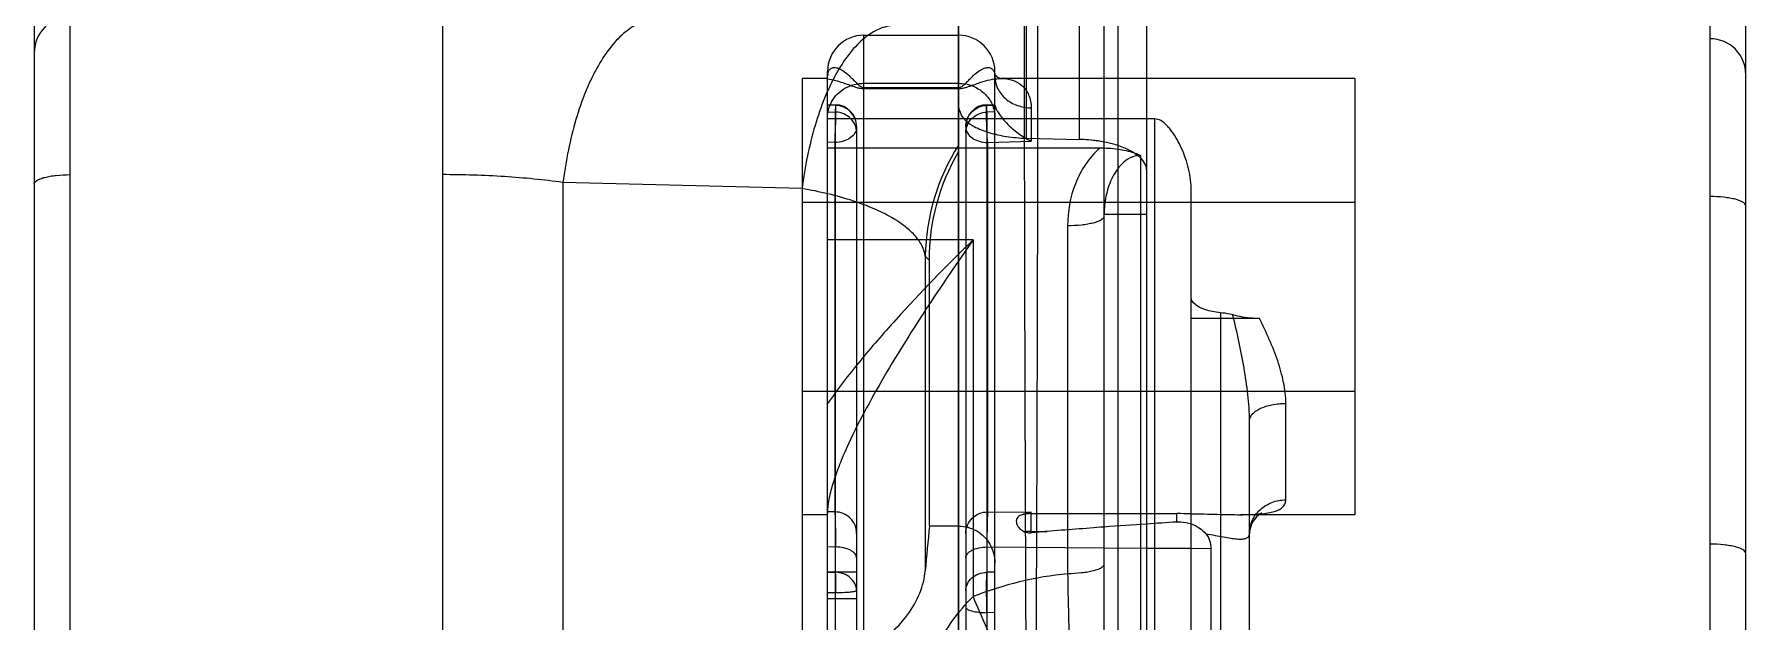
# Model space of a CAD drawing. Header units: millimetres. Extents: x 28656 to 29764, y -21384 to -20601.
# Drawn here: x 28885.73 to 28909.73, y -20788.11 to -20779.86 of the extents above; entities that cross this region are included whole.
import ezdxf

# ---------------------------------------------------------------- set-up
doc = ezdxf.new("R2010")
doc.units = ezdxf.units.MM
doc.header["$LTSCALE"] = 8
doc.layers.add('Cav-cor', color=30, linetype='Continuous')
doc.layers.add('dim', color=3, linetype='Continuous', lineweight=15)

# ---------------------------------------------------------------- blocks, each defined once
blk = doc.blocks.new('20160903.083130')
at = {"layer": 'Cav-cor', "color": 241}
for p, q in [((-0.2369, 23.4378), (-0.2369, 53.3917)), ((0.2731, 39.9964), (0.2731, 33.7743)), ((0.4231, 36.7954), (0.4231, 39.9885)), ((0.3231, 38.7295), (0.3231, 39.9183)), ((-3.3519, 39.8096), (-3.3519, 31.2111)), ((0, 39.83), (0, 38.9958)), ((0.1862, 39.8203), (0.1862, 38.9915)), ((2.3981, 31.2111), (2.3981, 39.8096)), ((-3.4769, 39.6844), (-3.4769, 31.3363)), ((2.5231, 31.3363), (2.5231, 39.6844)), ((-2.0462, 39.4216), (-2.0462, 36.9562)), ((-0.5684, 37.1878), (-0.5684, 39.3569)), ((-0.5684, 39.3569), (-0.2369, 39.3569)), ((-0.7852, 39.205), (-0.7853, 37.0601)), ((-0.6959, 39.2051), (-0.7852, 39.2051)), ((-0.6959, 35.3306), (-0.6959, 39.2293)), ((-0.6959, 39.2192), (-0.6956, 39.2197)), ((-0.6954, 39.2192), (-0.6959, 39.2129)), ((-0.5684, 39.1883), (-0.2369, 39.1883)), ((-0.1094, 37.1141), (-0.1094, 39.2293)), ((1.1528, 39.2051), (-0.0876, 39.2051)), ((1.1528, 39.205), (1.1528, 37.6751)), ((-0.5684, 39.1734), (-0.2369, 39.1734)), ((-0.5684, 39.1701), (-0.2369, 39.1701)), ((-0.6959, 39.1144), (-0.6675, 39.1133)), ((-0.6675, 39.111), (-0.6959, 39.112)), ((-0.6959, 39.0882), (-0.6677, 39.0872)), ((0.4516, 39.0634), (-0.6959, 39.0634)), ((-0.6677, 39.0872), (-0.6675, 39.1133)), ((-0.6677, 36.1679), (-0.6677, 39.0872)), ((-0.6675, 39.1133), (-0.6675, 39.111)), ((-0.1378, 39.1133), (-0.1094, 39.1144)), ((-0.1378, 39.1133), (-0.1378, 39.111)), ((-0.1376, 39.0872), (-0.1378, 39.1133)), ((-0.1378, 39.111), (-0.1094, 39.112)), ((-0.1094, 39.0882), (-0.1376, 39.0872)), ((-0.1376, 39.0872), (-0.1376, 36.1679)), ((0.0181, 39.1023), (0.0181, 38.9857)), ((0.4516, 36.72), (0.4516, 39.0634)), ((-0.5939, 39.0368), (-0.5939, 36.2427)), ((-0.2114, 39.0368), (-0.2114, 36.2427)), ((-0.6704, 38.9808), (-0.6959, 38.9816)), ((0.2585, 38.9607), (-0.6959, 38.9607)), ((-0.6704, 38.9808), (-0.6704, 37.6848)), ((-0.1349, 38.9808), (0.0181, 38.9857)), ((-0.1349, 38.9808), (-0.1349, 37.6848)), ((0, 38.9958), (0.1862, 38.9915)), ((0.4006, 38.9352), (0.4006, 36.7341)), ((-1.6235, 38.8406), (-1.6235, 36.9916)), ((-0.7853, 38.8191), (-1.6235, 38.8406)), ((-0.7852, 38.7716), (1.1528, 38.7716)), ((0.5791, 36.7056), (0.5791, 38.8098)), ((0.2731, 38.7295), (0.4231, 38.7295)), ((0.3231, 36.7302), (0.3231, 38.7295)), ((0.1456, 38.6885), (0.1456, 37.468)), ((-0.1859, 38.6393), (-0.6959, 38.6393)), ((-0.339, 38.5666), (-0.3533, 38.5817)), ((-0.3533, 38.5817), (-0.3533, 37.4784)), ((-0.1859, 38.6393), (-0.1859, 37.3877)), ((-0.339, 37.6352), (-0.339, 38.5666)), ((0.8181, 38.3632), (0.5791, 38.3632)), ((0.6811, 38.3834), (0.6811, 36.8556)), ((-0.7852, 38.1086), (1.1528, 38.1086)), ((0.9106, 37.7271), (0.9106, 38.0655)), ((0.7831, 36.4318), (0.7831, 38.0031)), ((-0.6704, 37.6848), (-0.6959, 37.6846)), ((-0.1349, 37.6848), (0.0181, 37.684)), ((0.0181, 37.6114), (0.0181, 37.684)), ((-0.6959, 37.6751), (-0.7852, 37.6751)), ((-0.2369, 37.6352), (-0.339, 37.6352)), ((0.0181, 37.6787), (0.5281, 37.6787)), ((0.5281, 37.6493), (0.5281, 37.6787)), ((1.1528, 37.6751), (0.752, 37.6751)), ((0.7526, 37.6751), (0.7729, 37.6753)), ((-0.6677, 37.5618), (-0.6959, 37.5616)), ((-0.1376, 37.5618), (0.2731, 37.5591)), ((0.0181, 37.6163), (0.0742, 37.6163)), ((0.2731, 37.5591), (0.4231, 37.5582)), ((0.4231, 37.5582), (0.5791, 37.5573)), ((0.5791, 37.5573), (0.6481, 37.5569)), ((0.6481, 37.5569), (0.6481, 36.4774)), ((-0.6959, 37.4751), (-0.5939, 37.4751)), ((-0.6959, 37.4747), (-0.5939, 37.4747)), ((-0.6959, 37.4736), (-0.6677, 37.4731)), ((-0.1094, 37.4736), (-0.1376, 37.4731)), ((-0.6959, 37.402), (-0.6671, 37.4021)), ((-0.6959, 37.3808), (-0.5939, 37.3808)), ((-0.1094, 37.3317), (-0.1376, 37.3313))]:
    blk.add_line(p, q, dxfattribs=at)
for points in [[(-0.6956, 39.2197), (-0.695, 39.2209), (-0.6954, 39.2192)], [(-0.1103, 39.2209), (-0.1103, 39.2208), (-0.1102, 39.2206), (-0.11, 39.2203), (-0.1098, 39.2198), (-0.1095, 39.2192), (-0.109, 39.2186), (-0.1086, 39.2179), (-0.108, 39.2171), (-0.1073, 39.2163), (-0.1066, 39.2154), (-0.1058, 39.2146), (-0.1049, 39.2137), (-0.104, 39.2129), (-0.1031, 39.2121), (-0.1021, 39.2113), (-0.101, 39.2105), (-0.0999, 39.2098), (-0.0989, 39.2091), (-0.0978, 39.2085), (-0.0967, 39.2079), (-0.0957, 39.2074), (-0.0946, 39.207), (-0.0937, 39.2066), (-0.0927, 39.2062), (-0.0918, 39.2059), (-0.091, 39.2057), (-0.0903, 39.2055), (-0.0896, 39.2054), (-0.089, 39.2052), (-0.0885, 39.2052), (-0.0881, 39.2051), (-0.0878, 39.2051), (-0.0876, 39.2051), (-0.0875, 39.2051)], [(-0.1094, 39.2127), (-0.1094, 39.2133), (-0.1095, 39.215), (-0.1096, 39.2165), (-0.1097, 39.2178), (-0.1099, 39.2188), (-0.11, 39.2196), (-0.1101, 39.2202), (-0.1102, 39.2206), (-0.1103, 39.2209), (-0.1103, 39.2209)], [(0.7729, 37.6753), (0.789, 37.6759), (0.8025, 37.6768), (0.8131, 37.6779), (0.8207, 37.6792), (0.8251, 37.6801), (0.826, 37.6804)], [(0.826, 37.6804), (0.8264, 37.6805), (0.825, 37.6799), (0.8211, 37.6779), (0.815, 37.6738), (0.8074, 37.667), (0.7992, 37.6573), (0.7917, 37.6449), (0.7863, 37.6306), (0.7835, 37.616), (0.7831, 37.6082)]]:
    blk.add_lwpolyline(points, dxfattribs=at)
for centre, radius, start, end in [((-3.352, 39.2966), 0.1249, 89.95816, 179.95781), ((-0.5684, 39.2294), 0.1275, 90, 180), ((-0.2369, 39.2294), 0.1275, 0, 90), ((2.3982, 39.2196), 0.1249, 0.04219, 90.04184), ((-0.5816, 39.0684), 0.1144, 151.33182, 156.10181), ((-0.5829, 39.069), 0.113, 156.1129, 157.32613), ((-0.6704, 39.0368), 0.0765, 0, 87.84313), ((-0.1349, 39.0368), 0.0765, 92.15687, 180), ((0.397, 38.5694), 0.7505, 147.64434, 179.05809), ((0.8378, 39.5476), 0.7582, 232.85367, 233.93145), ((0.3413, 38.8659), 0.0851, 45.87085, 53.95154), ((0.0502, 37.5069), 0.18, 100.29375, 112.07174), ((56.1422, 32.3771), 56.7254, 174.68132, 174.84039), ((0.0182, 37.55), 0.1287, 90.0379, 106.03837), ((2.7952, 3.7789), 33.9466, 94.26081, 94.59758), ((2.1012, 13.0642), 24.6354, 93.90587, 94.25561), ((1.8246, 17.0958), 20.5943, 93.60953, 93.90227), ((0.5275, 33.8028), 3.8759, 89.23703, 89.9918), ((0.018, 37.3671), 0.2491, 89.98473, 95.33308), ((0.4309, 33.1495), 4.481, 94.56625, 95.28586), ((0.2734, 36.2157), 1.2589, 95.8297, 111.40167), ((-0.5965, 37.4102), 0.00253, 351.13627, 359.98187)]:
    blk.add_arc(centre, radius, start, end, dxfattribs=at)
at = {"layer": 'Cav-cor', "color": 241, "extrusion": (0, 0, -1)}
for centre, major_axis, ratio, start_param, end_param in [((0.4121, 38.5542), (-0.3158, 0.6963), 0.978618, 5.146304, 5.67366), ((0.7066, 38.4363), (-0.1275, 0), 0.423388, 4.913747, 6.283185)]:
    blk.add_ellipse(centre, major_axis=major_axis, ratio=ratio, start_param=start_param, end_param=end_param, dxfattribs=at)
at = {"layer": 'Cav-cor', "color": 241}
for points, knots in [([(0, 37.2521), (-0.0008, 37.4469), (-0.002, 37.7369), (-0.0032, 38.1192), (-0.004, 38.3952), (-0.0046, 38.6603), (-0.0051, 38.9117), (-0.0053, 39.1472), (-0.0054, 39.3644), (-0.0053, 39.5613), (-0.0051, 39.7117), (-0.0049, 39.8204), (-0.0046, 39.8928), (-0.0043, 39.9588), (-0.004, 40.0182), (-0.0037, 40.071), (-0.0033, 40.117), (-0.0028, 40.1562), (-0.0024, 40.1844), (-0.0021, 40.2035), (-0.0018, 40.2151), (-0.0015, 40.2249), (-0.0012, 40.233), (-0.001, 40.2393), (-0.0007, 40.2434), (-0.0005, 40.2458), (-0.0003, 40.247), (-0.0002, 40.2475), (-0.0001, 40.2479), (0, 40.2479)], [0, 0, 0, 0, 0.195132, 0.290356, 0.382791, 0.471543, 0.555753, 0.634605, 0.707337, 0.773244, 0.83169, 0.857936, 0.882112, 0.90416, 0.924027, 0.941666, 0.957036, 0.9701, 0.980828, 0.985308, 0.989195, 0.992487, 0.995183, 0.997281, 0.99878, 0.999305, 0.999682, 0.99991, 1, 1, 1, 1]), ([(0.0362, 37.2502), (0.037, 37.445), (0.0382, 37.7349), (0.0394, 38.1171), (0.0402, 38.393), (0.0408, 38.658), (0.0412, 38.9094), (0.0415, 39.1448), (0.0416, 39.362), (0.0415, 39.5588), (0.0413, 39.7092), (0.041, 39.8179), (0.0408, 39.8903), (0.0405, 39.9564), (0.0402, 40.0159), (0.0398, 40.0687), (0.0394, 40.1148), (0.039, 40.1539), (0.0386, 40.1822), (0.0382, 40.2013), (0.038, 40.213), (0.0377, 40.2229), (0.0374, 40.231), (0.0371, 40.2373), (0.0369, 40.2415), (0.0367, 40.2438), (0.0365, 40.245), (0.0364, 40.2456), (0.0363, 40.246), (0.0362, 40.246)], [0, 0, 0, 0, 0.195091, 0.290289, 0.382695, 0.471419, 0.555602, 0.634433, 0.707149, 0.773049, 0.831498, 0.857749, 0.881933, 0.903991, 0.923871, 0.941525, 0.956911, 0.969993, 0.980741, 0.985232, 0.98913, 0.992433, 0.995139, 0.997248, 0.998759, 0.99929, 0.999672, 0.999906, 1, 1, 1, 1]), ([(-1.3066, 39.4125), (-1.3248, 39.4106), (-1.3629, 39.399), (-1.4151, 39.3628), (-1.4636, 39.3093), (-1.4994, 39.2532), (-1.5259, 39.2013), (-1.552, 39.1417), (-1.5802, 39.0596), (-1.6064, 38.9533), (-1.6186, 38.8789), (-1.6235, 38.8406)], [0, 0, 0, 0, 0.079573, 0.168964, 0.272327, 0.391219, 0.456484, 0.525411, 0.673255, 0.832436, 1, 1, 1, 1]), ([(-0.4684, 39.391), (-0.4866, 39.3891), (-0.5247, 39.3775), (-0.5769, 39.3413), (-0.6254, 39.2878), (-0.6612, 39.2317), (-0.6877, 39.1797), (-0.7138, 39.1202), (-0.742, 39.0381), (-0.7682, 38.9318), (-0.7805, 38.8574), (-0.7853, 38.8191)], [0, 0, 0, 0, 0.079573, 0.168964, 0.272327, 0.391219, 0.456484, 0.525411, 0.673255, 0.832436, 1, 1, 1, 1]), ([(-0.6959, 39.2127), (-0.6959, 39.2185), (-0.6946, 39.2289), (-0.6855, 39.2411), (-0.6717, 39.2449), (-0.6564, 39.2412), (-0.6396, 39.2317), (-0.625, 39.2198), (-0.6123, 39.2077), (-0.6014, 39.1966), (-0.5885, 39.1835), (-0.5765, 39.1736), (-0.5684, 39.1734)], [0, 0, 0, 0, 0.101845, 0.178668, 0.251252, 0.338127, 0.448836, 0.587497, 0.668294, 0.757703, 0.858353, 1, 1, 1, 1]), ([(-0.2369, 39.1734), (-0.234, 39.1737), (-0.229, 39.1747), (-0.2235, 39.1785), (-0.2195, 39.1819), (-0.2146, 39.1859), (-0.2095, 39.1911), (-0.2018, 39.1988), (-0.1931, 39.2077), (-0.1803, 39.2198), (-0.1657, 39.2317), (-0.1489, 39.2412), (-0.1336, 39.2449), (-0.1198, 39.2411), (-0.1108, 39.2289), (-0.1094, 39.2185), (-0.1094, 39.2127)], [0, 0, 0, 0, 0.051871, 0.08607, 0.115836, 0.144156, 0.196008, 0.244492, 0.333633, 0.414195, 0.552453, 0.662841, 0.749465, 0.821839, 0.898434, 1, 1, 1, 1]), ([(-0.6959, 39.2036), (-0.6778, 39.2013), (-0.6495, 39.1936), (-0.6163, 39.1809), (-0.5961, 39.1743), (-0.5816, 39.1707), (-0.5731, 39.1702), (-0.5684, 39.1701)], [0, 0, 0, 0, 0.413814, 0.659928, 0.807714, 0.894556, 1, 1, 1, 1]), ([(-0.682, 39.1233), (-0.6713, 39.1428), (-0.6374, 39.1766), (-0.5914, 39.1883), (-0.5684, 39.1883)], [0, 0, 0, 0, 0.492133, 1, 1, 1, 1]), ([(-0.2369, 39.1701), (-0.2313, 39.17), (-0.2212, 39.1707), (-0.2079, 39.1751), (-0.1964, 39.1783), (-0.1775, 39.1856), (-0.1517, 39.1947), (-0.1189, 39.203), (-0.0977, 39.205), (-0.0877, 39.2051)], [0, 0, 0, 0, 0.109378, 0.194154, 0.272464, 0.341736, 0.588712, 0.804654, 1, 1, 1, 1]), ([(-0.2369, 39.1883), (-0.2204, 39.1883), (-0.1873, 39.1822), (-0.1449, 39.156), (-0.1162, 39.1165), (-0.1094, 39.0847), (-0.1094, 39.0692)], [0, 0, 0, 0, 0.257843, 0.511163, 0.757946, 1, 1, 1, 1]), ([(-0.1094, 39.2127), (-0.1094, 39.1983), (-0.1024, 39.1684), (-0.0734, 39.1318), (-0.0311, 39.1078), (0.0016, 39.1023), (0.0181, 39.1023)], [0, 0, 0, 0, 0.233176, 0.476542, 0.733633, 1, 1, 1, 1]), ([(-0.0875, 39.2051), (-0.0741, 39.2051), (-0.0476, 39.2016), (-0.0122, 39.1821), (0.0129, 39.1473), (0.0181, 39.1179), (0.0181, 39.1023)], [0, 0, 0, 0, 0.244926, 0.475668, 0.716909, 1, 1, 1, 1]), ([(-0.6959, 39.0692), (-0.6959, 39.0803), (-0.6936, 39.0952), (-0.6886, 39.1091), (-0.6872, 39.1126)], [0, 0, 0, 0, 0.747783, 1, 1, 1, 1]), ([(-0.6704, 38.9808), (-0.6696, 38.9933), (-0.6686, 39.0129), (-0.6676, 39.0395), (-0.667, 39.0601), (-0.6667, 39.0786), (-0.6667, 39.0937), (-0.6668, 39.1035), (-0.6672, 39.1087), (-0.6673, 39.1104), (-0.6675, 39.111)], [0, 0, 0, 0, 0.28717, 0.451995, 0.613857, 0.760033, 0.878821, 0.960903, 0.986075, 1, 1, 1, 1]), ([(-0.5939, 39.0146), (-0.5939, 39.0239), (-0.5978, 39.0427), (-0.6142, 39.0665), (-0.6387, 39.0827), (-0.658, 39.0869), (-0.6677, 39.0872)], [0, 0, 0, 0, 0.244025, 0.491533, 0.743966, 1, 1, 1, 1]), ([(-0.5939, 39.0349), (-0.5939, 39.0446), (-0.5977, 39.0641), (-0.6139, 39.089), (-0.6383, 39.1061), (-0.6578, 39.1107), (-0.6675, 39.111)], [0, 0, 0, 0, 0.249169, 0.498819, 0.749081, 1, 1, 1, 1]), ([(-0.2175, 39.0634), (-0.2205, 39.0677), (-0.2304, 39.0831), (-0.2369, 39.1014), (-0.2369, 39.1146)], [0, 0, 0, 0, 0.285332, 1, 1, 1, 1]), ([(-0.2175, 39.0634), (-0.2073, 39.0526), (-0.1794, 39.0334), (-0.1285, 39.0134), (-0.0671, 39), (-0.0229, 38.9963), (0, 38.9958)], [0, 0, 0, 0, 0.191652, 0.429152, 0.703682, 1, 1, 1, 1]), ([(-0.2114, 39.0349), (-0.2114, 39.0446), (-0.2076, 39.0641), (-0.1914, 39.089), (-0.167, 39.1061), (-0.1475, 39.1107), (-0.1378, 39.111)], [0, 0, 0, 0, 0.249169, 0.498819, 0.749081, 1, 1, 1, 1]), ([(-0.2114, 39.0146), (-0.2114, 39.0239), (-0.2075, 39.0427), (-0.1911, 39.0665), (-0.1666, 39.0827), (-0.1473, 39.0869), (-0.1376, 39.0872)], [0, 0, 0, 0, 0.244025, 0.491533, 0.743966, 1, 1, 1, 1]), ([(-0.1349, 38.9808), (-0.1358, 38.9933), (-0.1368, 39.0129), (-0.1378, 39.0395), (-0.1383, 39.0601), (-0.1386, 39.0786), (-0.1387, 39.0937), (-0.1385, 39.1035), (-0.1382, 39.1087), (-0.138, 39.1104), (-0.1378, 39.111)], [0, 0, 0, 0, 0.28717, 0.451995, 0.613857, 0.760033, 0.878821, 0.960903, 0.986075, 1, 1, 1, 1]), ([(-0.1094, 39.112), (-0.1094, 39.1112), (-0.1087, 39.1087), (-0.1071, 39.1039), (-0.1041, 39.0971), (-0.0976, 39.0851), (-0.0861, 39.0686), (-0.069, 39.0488), (-0.0491, 39.0299), (-0.0208, 39.0074), (0.0022, 38.9934), (0.0181, 38.9857)], [0, 0, 0, 0, 0.013935, 0.041569, 0.08262, 0.13507, 0.264355, 0.410652, 0.561862, 0.712138, 1, 1, 1, 1]), ([(0.5791, 38.8098), (0.5791, 38.8364), (0.5723, 38.888), (0.5478, 38.959), (0.5213, 39.0066), (0.4996, 39.0341), (0.4873, 39.0469), (0.4722, 39.0589), (0.4588, 39.0634), (0.4516, 39.0634)], [0, 0, 0, 0, 0.266469, 0.515498, 0.749849, 0.807455, 0.865877, 0.927639, 1, 1, 1, 1]), ([(-0.5939, 39.0349), (-0.5939, 39.0277), (-0.5986, 39.0123), (-0.6164, 38.9947), (-0.6414, 38.9834), (-0.6606, 38.9808), (-0.6704, 38.9808)], [0, 0, 0, 0, 0.209432, 0.44461, 0.712, 1, 1, 1, 1]), ([(-0.2114, 39.0349), (-0.2114, 39.0277), (-0.2068, 39.0123), (-0.1889, 38.9947), (-0.1639, 38.9834), (-0.1448, 38.9808), (-0.1349, 38.9808)], [0, 0, 0, 0, 0.209432, 0.44461, 0.712, 1, 1, 1, 1]), ([(0.2585, 38.9607), (0.2203, 38.9278), (0.1631, 38.8397), (0.1456, 38.7386), (0.1456, 38.6885)], [0, 0, 0, 0, 0.501501, 1, 1, 1, 1]), ([(0.38, 38.9432), (0.3682, 38.9508), (0.3407, 38.9644), (0.2764, 38.9844), (0.223, 38.9906), (0.1862, 38.9915)], [0, 0, 0, 0, 0.209243, 0.451495, 1, 1, 1, 1]), ([(0.2732, 38.9824), (0.2662, 38.9837), (0.2374, 38.9886), (0.2082, 38.991), (0.1862, 38.9915)], [0, 0, 0, 0, 0.242977, 1, 1, 1, 1]), ([(0.38, 38.9432), (0.3613, 38.9494), (0.3209, 38.9581), (0.2798, 38.9607), (0.2584, 38.9607)], [0, 0, 0, 0, 0.478889, 1, 1, 1, 1]), ([(0.4006, 38.9352), (0.399, 38.9359), (0.3922, 38.9388), (0.3853, 38.9414), (0.38, 38.9432)], [0, 0, 0, 0, 0.241951, 1, 1, 1, 1]), ([(0.3914, 38.9347), (0.3793, 38.9332), (0.3563, 38.9245), (0.3299, 38.9013), (0.3102, 38.8741), (0.2911, 38.8356), (0.2767, 38.7845), (0.2731, 38.7426), (0.2731, 38.7217)], [0, 0, 0, 0, 0.139539, 0.271285, 0.397582, 0.520689, 0.761635, 1, 1, 1, 1]), ([(0.4231, 38.8811), (0.4231, 38.8892), (0.4185, 38.9067), (0.4073, 38.9204), (0.4006, 38.9269)], [0, 0, 0, 0, 0.462924, 1, 1, 1, 1]), ([(-3.4769, 38.8354), (-3.4769, 38.8406), (-3.4681, 38.8483), (-3.455, 38.8541), (-3.4393, 38.859), (-3.4206, 38.8628), (-3.3911, 38.8668), (-3.3679, 38.8679), (-3.3519, 38.8679)], [0, 0, 0, 0, 0.117063, 0.21301, 0.334791, 0.479423, 0.642344, 1, 1, 1, 1]), ([(-1.6235, 38.8406), (-1.6915, 38.8499), (-1.8322, 38.8635), (-1.9735, 38.8679), (-2.0462, 38.8679)], [0, 0, 0, 0, 0.485283, 1, 1, 1, 1]), ([(-0.3533, 38.5817), (-0.3551, 38.594), (-0.3635, 38.6195), (-0.3883, 38.6548), (-0.4253, 38.6886), (-0.4742, 38.7206), (-0.5353, 38.7505), (-0.6388, 38.7888), (-0.7246, 38.8086), (-0.7853, 38.8191)], [0, 0, 0, 0, 0.071738, 0.152926, 0.248175, 0.360436, 0.491449, 0.642017, 1, 1, 1, 1]), ([(2.5231, 38.7583), (2.5231, 38.7636), (2.5143, 38.7712), (2.5012, 38.777), (2.4855, 38.7819), (2.4668, 38.7858), (2.4373, 38.7898), (2.4141, 38.7909), (2.3981, 38.7909)], [0, 0, 0, 0, 0.117063, 0.21301, 0.334791, 0.479423, 0.642344, 1, 1, 1, 1]), ([(0.2731, 38.7217), (0.2731, 38.7164), (0.2641, 38.7086), (0.2507, 38.7027), (0.2348, 38.6977), (0.2157, 38.6938), (0.1856, 38.6896), (0.1619, 38.6885), (0.1456, 38.6885)], [0, 0, 0, 0, 0.117063, 0.213086, 0.334789, 0.479355, 0.642342, 1, 1, 1, 1]), ([(-0.1859, 38.6393), (-0.2788, 38.5484), (-0.4147, 38.409), (-0.5829, 38.2157), (-0.6604, 38.116), (-0.6959, 38.0655)], [0, 0, 0, 0, 0.50752, 0.759148, 1, 1, 1, 1]), ([(-0.1859, 38.6393), (-0.2422, 38.559), (-0.3252, 38.4368), (-0.431, 38.2709), (-0.5066, 38.1454), (-0.576, 38.0206), (-0.6267, 37.9175), (-0.6598, 37.8374), (-0.6791, 37.7816), (-0.6921, 37.7298), (-0.6959, 37.6962), (-0.6959, 37.6806)], [0, 0, 0, 0, 0.268877, 0.404531, 0.539135, 0.670579, 0.795459, 0.853785, 0.908069, 0.957146, 1, 1, 1, 1]), ([(0.7249, 38.3758), (0.7215, 38.3767), (0.7071, 38.3803), (0.6924, 38.3824), (0.6811, 38.3834)], [0, 0, 0, 0, 0.2374, 1, 1, 1, 1]), ([(0.7831, 38.0031), (0.7831, 38.0343), (0.7786, 38.0972), (0.7601, 38.2218), (0.7397, 38.3144), (0.7249, 38.3758)], [0, 0, 0, 0, 0.248328, 0.498867, 1, 1, 1, 1]), ([(0.8181, 38.3632), (0.8099, 38.3632), (0.7785, 38.3645), (0.7473, 38.3697), (0.7249, 38.3758)], [0, 0, 0, 0, 0.262374, 1, 1, 1, 1]), ([(0.9106, 38.0655), (0.9106, 38.0902), (0.9042, 38.1409), (0.8755, 38.2417), (0.8425, 38.315), (0.8181, 38.3632)], [0, 0, 0, 0, 0.236004, 0.483829, 1, 1, 1, 1]), ([(0.7831, 38.0031), (0.7831, 38.0072), (0.785, 38.016), (0.7928, 38.028), (0.8049, 38.0387), (0.8275, 38.0518), (0.8633, 38.0626), (0.8942, 38.0655), (0.9106, 38.0655)], [0, 0, 0, 0, 0.08095, 0.171002, 0.275382, 0.395847, 0.679966, 1, 1, 1, 1]), ([(-0.6704, 37.6848), (-0.67, 37.6798), (-0.6695, 37.666), (-0.6688, 37.64), (-0.6682, 37.604), (-0.6679, 37.5768), (-0.6677, 37.5618)], [0, 0, 0, 0, 0.1217, 0.336494, 0.634055, 1, 1, 1, 1]), ([(-0.5939, 37.6092), (-0.5939, 37.6191), (-0.5979, 37.639), (-0.615, 37.6641), (-0.6404, 37.6809), (-0.6605, 37.6848), (-0.6704, 37.6848)], [0, 0, 0, 0, 0.248522, 0.497912, 0.748526, 1, 1, 1, 1]), ([(-0.2114, 37.6092), (-0.2114, 37.6191), (-0.2074, 37.639), (-0.1904, 37.6641), (-0.1649, 37.6809), (-0.1449, 37.6848), (-0.1349, 37.6848)], [0, 0, 0, 0, 0.248522, 0.497912, 0.748526, 1, 1, 1, 1]), ([(-0.1349, 37.6848), (-0.1353, 37.6798), (-0.1358, 37.666), (-0.1365, 37.64), (-0.1371, 37.604), (-0.1374, 37.5768), (-0.1376, 37.5618)], [0, 0, 0, 0, 0.1217, 0.336494, 0.634055, 1, 1, 1, 1]), ([(0.7526, 37.6751), (0.7735, 37.6751), (0.8035, 37.6756), (0.8412, 37.6796), (0.8644, 37.6842), (0.8837, 37.6908), (0.8987, 37.6999), (0.9085, 37.7123), (0.9106, 37.7223), (0.9106, 37.7271)], [0, 0, 0, 0, 0.349506, 0.499476, 0.630985, 0.743334, 0.837753, 0.919674, 1, 1, 1, 1]), ([(0.7831, 37.6082), (0.7831, 37.6237), (0.7899, 37.6554), (0.8186, 37.6949), (0.8609, 37.721), (0.894, 37.7271), (0.9106, 37.7271)], [0, 0, 0, 0, 0.24182, 0.488511, 0.74193, 1, 1, 1, 1]), ([(-0.2369, 37.6352), (-0.2149, 37.6352), (-0.1703, 37.6233), (-0.138, 37.5905), (-0.1271, 37.5717)], [0, 0, 0, 0, 0.503521, 1, 1, 1, 1]), ([(-0.0174, 37.6737), (-0.0228, 37.6715), (-0.0305, 37.6665), (-0.0346, 37.6559), (-0.0345, 37.6475), (-0.0317, 37.6386), (-0.0235, 37.6258), (-0.0131, 37.6183), (-0.0051, 37.6152)], [0, 0, 0, 0, 0.223871, 0.320806, 0.423037, 0.538734, 0.672414, 1, 1, 1, 1]), ([(0.5281, 37.6493), (0.5326, 37.6496), (0.5499, 37.6498), (0.5673, 37.647), (0.5795, 37.6429)], [0, 0, 0, 0, 0.260309, 1, 1, 1, 1]), ([(0.5791, 37.6783), (0.6094, 37.6779), (0.667, 37.6765), (0.7246, 37.6751), (0.752, 37.6751)], [0, 0, 0, 0, 0.524527, 1, 1, 1, 1]), ([(0.5795, 37.6429), (0.5896, 37.6395), (0.6083, 37.6299), (0.6234, 37.6155), (0.63, 37.608)], [0, 0, 0, 0, 0.513816, 1, 1, 1, 1]), ([(-0.5939, 37.5232), (-0.5939, 37.5284), (-0.5977, 37.5367), (-0.6064, 37.5448), (-0.6194, 37.5529), (-0.6402, 37.5597), (-0.6582, 37.5617), (-0.6677, 37.5618)], [0, 0, 0, 0, 0.172912, 0.278114, 0.398519, 0.681053, 1, 1, 1, 1]), ([(-0.2114, 37.5232), (-0.2114, 37.5284), (-0.2077, 37.5367), (-0.1989, 37.5448), (-0.1859, 37.5529), (-0.1651, 37.5597), (-0.1471, 37.5617), (-0.1376, 37.5618)], [0, 0, 0, 0, 0.172912, 0.278114, 0.398519, 0.681053, 1, 1, 1, 1]), ([(-0.1271, 37.5717), (-0.1214, 37.5619), (-0.1125, 37.5407), (-0.1094, 37.518), (-0.1094, 37.5067)], [0, 0, 0, 0, 0.502115, 1, 1, 1, 1]), ([(-0.0051, 37.6152), (-0.0034, 37.6145), (0.004, 37.6118), (0.0121, 37.6109), (0.0181, 37.6114)], [0, 0, 0, 0, 0.241389, 1, 1, 1, 1]), ([(0.63, 37.608), (0.641, 37.6063), (0.6618, 37.6027), (0.6911, 37.5973), (0.7166, 37.5928), (0.7385, 37.5899), (0.7565, 37.5892), (0.7706, 37.591), (0.7811, 37.5974), (0.7831, 37.6048), (0.7831, 37.6082)], [0, 0, 0, 0, 0.203753, 0.385402, 0.544094, 0.678795, 0.788361, 0.872706, 0.937031, 1, 1, 1, 1]), ([(0.63, 37.608), (0.6359, 37.6012), (0.6454, 37.5849), (0.6481, 37.5663), (0.6481, 37.5569)], [0, 0, 0, 0, 0.487406, 1, 1, 1, 1]), ([(2.5231, 37.5392), (2.5231, 37.5444), (2.5143, 37.5521), (2.5012, 37.5579), (2.4855, 37.5628), (2.4668, 37.5666), (2.4373, 37.5706), (2.4141, 37.5717), (2.3981, 37.5717)], [0, 0, 0, 0, 0.117063, 0.21301, 0.334791, 0.479423, 0.642344, 1, 1, 1, 1]), ([(0.2731, 37.5012), (0.2731, 37.4959), (0.2641, 37.4881), (0.2507, 37.4822), (0.2348, 37.4772), (0.2157, 37.4733), (0.1856, 37.4692), (0.1619, 37.468), (0.1456, 37.468)], [0, 0, 0, 0, 0.117063, 0.213086, 0.334789, 0.479355, 0.642342, 1, 1, 1, 1]), ([(-0.6671, 37.4021), (-0.6671, 37.4092), (-0.6671, 37.4329), (-0.6672, 37.4565), (-0.6677, 37.4731)], [0, 0, 0, 0, 0.298831, 1, 1, 1, 1]), ([(-0.5939, 37.4098), (-0.5942, 37.418), (-0.5987, 37.4349), (-0.6155, 37.4555), (-0.6396, 37.4693), (-0.6583, 37.4729), (-0.6677, 37.4731)], [0, 0, 0, 0, 0.231834, 0.474788, 0.732304, 1, 1, 1, 1]), ([(-0.5684, 37.1878), (-0.5377, 37.2069), (-0.482, 37.2475), (-0.4147, 37.3193), (-0.3698, 37.3964), (-0.3557, 37.4517), (-0.3533, 37.4784)], [0, 0, 0, 0, 0.289991, 0.550291, 0.784386, 1, 1, 1, 1]), ([(-0.2114, 37.4079), (-0.2114, 37.4163), (-0.2074, 37.4336), (-0.1907, 37.4549), (-0.1663, 37.4692), (-0.1472, 37.4729), (-0.1376, 37.4731)], [0, 0, 0, 0, 0.231768, 0.474429, 0.731954, 1, 1, 1, 1]), ([(-0.1376, 37.3313), (-0.138, 37.3581), (-0.1384, 37.4053), (-0.1382, 37.4526), (-0.1376, 37.4731)], [0, 0, 0, 0, 0.566158, 1, 1, 1, 1]), ([(0.1456, 37.468), (0.1463, 37.43), (0.1477, 37.3566), (0.1503, 37.2512), (0.1533, 37.1561), (0.1566, 37.0735), (0.1598, 37.0136), (0.1625, 36.9735), (0.1643, 36.9498), (0.1661, 36.9305), (0.1678, 36.9158), (0.1694, 36.9058), (0.1703, 36.9007), (0.1711, 36.8991)], [0, 0, 0, 0, 0.200093, 0.386627, 0.55504, 0.701181, 0.821425, 0.870868, 0.912738, 0.946781, 0.972762, 0.990522, 1, 1, 1, 1]), ([(-0.6671, 37.4021), (-0.6565, 37.4021), (-0.6415, 37.4024), (-0.6227, 37.4035), (-0.6119, 37.4044), (-0.6035, 37.4056), (-0.598, 37.4067), (-0.5942, 37.4083), (-0.5939, 37.4098)], [0, 0, 0, 0, 0.426227, 0.607547, 0.75607, 0.867184, 0.940393, 1, 1, 1, 1]), ([(-0.4937, 36.5809), (-0.4854, 36.6533), (-0.4628, 36.798), (-0.4068, 37.0107), (-0.3361, 37.181), (-0.259, 37.3058), (-0.212, 37.3623), (-0.1859, 37.3877)], [0, 0, 0, 0, 0.249178, 0.499637, 0.750342, 0.875531, 1, 1, 1, 1]), ([(-0.1859, 37.3877), (-0.171, 37.3522), (-0.1415, 37.2836), (-0.0973, 37.1858), (-0.0555, 37.0982), (-0.0171, 37.0229), (0.0169, 36.962), (0.0426, 36.9212), (0.0608, 36.8971), (0.0716, 36.8851), (0.0806, 36.8774), (0.0868, 36.8744), (0.0895, 36.8742)], [0, 0, 0, 0, 0.196996, 0.381322, 0.547931, 0.69284, 0.812565, 0.904264, 0.93906, 0.96636, 0.98639, 1, 1, 1, 1]), ([(-0.2114, 37.3512), (-0.2114, 37.3481), (-0.2063, 37.3435), (-0.1986, 37.34), (-0.1852, 37.3357), (-0.1647, 37.3324), (-0.1471, 37.3314), (-0.1376, 37.3313)], [0, 0, 0, 0, 0.117457, 0.213014, 0.334077, 0.64063, 1, 1, 1, 1])]:
    blk.add_open_spline(points, degree=3, knots=knots, dxfattribs=at)
blk.add_open_spline([(0.4006, 38.9352), (0.3975, 38.9352), (0.3945, 38.935), (0.3914, 38.9347)], degree=3, dxfattribs=at)

msp = doc.modelspace()

# ---------------------------------------------------------------- linework, layer by layer
at = {"layer": 'Cav-cor', "color": 241}
msp.add_line((28898.695, -20703.266), (28898.695, -20943.266), dxfattribs=at)

# ---------------------------------------------------------------- block references
at = {"layer": 'dim', "xscale": 4, "yscale": 4, "zscale": 4}
msp.add_blockref('20160903.083130', (28899.643, -20937.307), dxfattribs=at)

doc.saveas('drawing.dxf')
